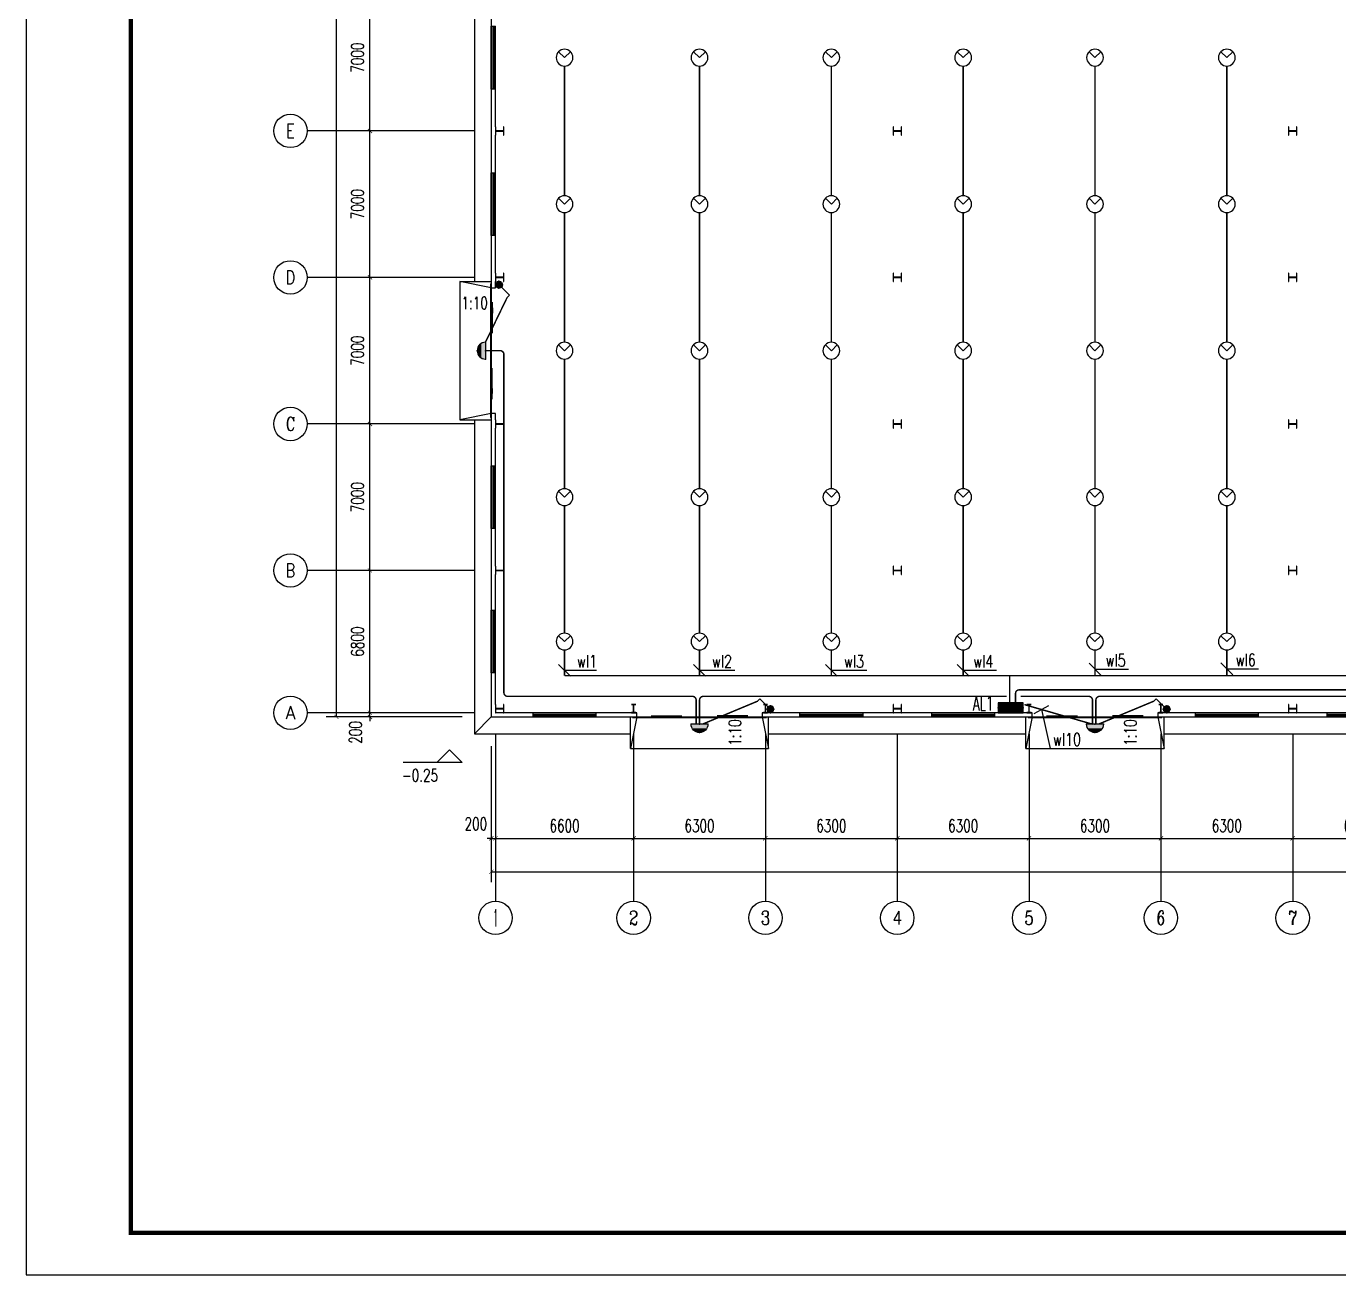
# Model space of a CAD drawing. Extents: x -417156 to 1571408, y 205758 to 1045562.
# Drawn here: x 863197 to 925924, y 867803 to 927454 of the extents above; entities that cross this region are included whole.
import ezdxf
from ezdxf.enums import TextEntityAlignment as Align

# ---------------------------------------------------------------- set-up
doc = ezdxf.new("R2010")
doc.units = 0
doc.header["$LTSCALE"] = 1000
doc.header["$MEASUREMENT"] = 0
doc.layers.get('0').update_dxf_attribs({"linetype": 'CONTINUOUS'})
doc.layers.get('DEFPOINTS').update_dxf_attribs({"linetype": 'CONTINUOUS'})
for name, color, linetype in [('AXIS', 3, 'CONTINUOUS'), ('AXIS_TEXT', 7, 'CONTINUOUS'), ('COLUMN', 99, 'CONTINUOUS'), ('DIM-照明', 4, 'CONTINUOUS'), ('DIM_ELEV', 3, 'CONTINUOUS'), ('DIM_SYMB', 3, 'CONTINUOUS'), ('EQUIP-照明', 3, 'CONTINUOUS'), ('EQUIP-箱柜', 3, 'CONTINUOUS'), ('GROUND', 2, 'CONTINUOUS'), ('PUB_TEXT', 7, 'CONTINUOUS'), ('PUB_TITLE', 4, 'CONTINUOUS'), ('STAIR', 2, 'CONTINUOUS'), ('WALL', 9, 'CONTINUOUS'), ('WINDOW', 99, 'CONTINUOUS'), ('WIRE-照明', 1, 'CONTINUOUS')]:
    doc.layers.add(name, color=color, linetype=linetype)
doc.styles.add('_TCH_AXIS', font='COMPLEX', dxfattribs={"bigfont": 'GBCBIG'})
doc.styles.add('_TCH_DIM', font='SIMPLEX', dxfattribs={"bigfont": 'GBCBIG'})
doc.styles.add('_TCH_LABEL', font='COMPLEX', dxfattribs={"bigfont": 'GBCBIG'})
doc.styles.add('_TEL_DIM', font='SIMPLEX', dxfattribs={"width": 0.8, "height": 3.5, "bigfont": 'HZTXT'})
doc.styles.add('COMPLEX', font='COMPLEX')
doc.styles.add('DIM_FONT', font='SIMPLEX', dxfattribs={"width": 0.7, "bigfont": 'GBCBIG'})
doc.styles.get("Standard").update_dxf_attribs({"font": 'gbenor.shx', "bigfont": 'gbcbig.shx'})
doc.styles.add('STY53', font='COMPLEX', dxfattribs={"width": 0.6, "bigfont": 'HZTXT'})
doc.dimstyles.new('DIMN200', dxfattribs={"dimscale": 2, "dimtxt": 300, "dimasz": 100, "dimexe": 250, "dimexo": 300, "dimgap": 150, "dimtad": 1, "dimdec": 0, "dimzin": 0, "dimtxsty": 'DIM_FONT', "dimblk": 'ARCHTICK', "dimcen": 0.09, "dimclrt": 7, "dimazin": 3, "dimtfac": 1, "dimtdec": 0, "dimtix": 1, "dimtmove": 0, "dimatfit": 3, "dimtolj": 1, "dimtzin": 0})

# ---------------------------------------------------------------- blocks, each defined once
blk = doc.blocks.new('_AXISO')
blk.add_circle((0, 0), 0.5)
at = {"layer": 'AXIS_TEXT', "style": 'COMPLEX', "width": 1.041667}
blk.add_attdef('A', text='', height=0.56, dxfattribs=at).set_placement((-0.25, -0.28), (0.25, -0.28), align=Align.FIT)
blk = doc.blocks.new('_ARCHTICK')
at = {"color": 0, "linetype": 'BYBLOCK', "const_width": 0.15}
blk.add_lwpolyline([(-0.5, -0.5), (0.5, 0.5)], dxfattribs=at)
blk = doc.blocks.new('*D59')
at = {"layer": 'AXIS', "color": 0}
for p, q in [((236509, 286158), (230009, 286158)), ((230509, 216158), (230509, 286158)), ((236509, 216158), (230009, 216158))]:
    blk.add_line(p, q, dxfattribs=at)
at = {"layer": 'DEFPOINTS', "color": 0}
for p in [(230509, 286158), (237109, 286158), (237109, 216158)]:
    blk.add_point(p, dxfattribs=at)
at = {"layer": 'AXIS', "color": 0, "xscale": 200, "yscale": 200, "zscale": 200}
for p, rotation in [((230509, 286158), 90), ((230509, 216158), 270)]:
    blk.add_blockref('_ARCHTICK', p, dxfattribs=dict(at, rotation=rotation))
at = {"layer": 'AXIS', "color": 7, "insert": (229909, 251158), "char_height": 600, "attachment_point": 5, "rotation": 90, "style": 'DIM_FONT'}
blk.add_mtext('\\A1;70000', dxfattribs=at)
blk = doc.blocks.new('*D60')
at = {"layer": 'AXIS', "color": 0}
for p, q in [((232109, 216358), (232109, 216558)), ((236509, 216358), (231609, 216358)), ((236509, 216158), (231609, 216158)), ((232109, 216158), (232109, 216358)), ((232109, 216158), (232109, 215958))]:
    blk.add_line(p, q, dxfattribs=at)
at = {"layer": 'DEFPOINTS', "color": 0}
for p in [(232109, 216358), (237109, 216358), (237109, 216158)]:
    blk.add_point(p, dxfattribs=at)
at = {"layer": 'AXIS', "color": 0, "xscale": 200, "yscale": 200, "zscale": 200}
for p, rotation in [((232109, 216358), 270), ((232109, 216158), 90)]:
    blk.add_blockref('_ARCHTICK', p, dxfattribs=dict(at, rotation=rotation))
at = {"layer": 'AXIS', "color": 7, "insert": (231419, 215418), "char_height": 600, "attachment_point": 5, "rotation": 90, "style": 'DIM_FONT'}
blk.add_mtext('\\A1;200', dxfattribs=at)
blk = doc.blocks.new('*D61')
at = {"layer": 'AXIS', "color": 0}
for p, q in [((236509, 223158), (231609, 223158)), ((232109, 216358), (232109, 223158)), ((236509, 216358), (231609, 216358))]:
    blk.add_line(p, q, dxfattribs=at)
at = {"layer": 'DEFPOINTS', "color": 0}
for p in [(232109, 223158), (237109, 223158), (237109, 216358)]:
    blk.add_point(p, dxfattribs=at)
at = {"layer": 'AXIS', "color": 0, "xscale": 200, "yscale": 200, "zscale": 200}
for p, rotation in [((232109, 223158), 90), ((232109, 216358), 270)]:
    blk.add_blockref('_ARCHTICK', p, dxfattribs=dict(at, rotation=rotation))
at = {"layer": 'AXIS', "color": 7, "insert": (231509, 219758), "char_height": 600, "attachment_point": 5, "rotation": 90, "style": 'DIM_FONT'}
blk.add_mtext('\\A1;6800', dxfattribs=at)
blk = doc.blocks.new('*D62')
at = {"layer": 'AXIS', "color": 0}
for p, q in [((236509, 230158), (231609, 230158)), ((232109, 223158), (232109, 230158)), ((236509, 223158), (231609, 223158))]:
    blk.add_line(p, q, dxfattribs=at)
at = {"layer": 'DEFPOINTS', "color": 0}
for p in [(232109, 230158), (237109, 230158), (237109, 223158)]:
    blk.add_point(p, dxfattribs=at)
at = {"layer": 'AXIS', "color": 0, "xscale": 200, "yscale": 200, "zscale": 200}
for p, rotation in [((232109, 230158), 90), ((232109, 223158), 270)]:
    blk.add_blockref('_ARCHTICK', p, dxfattribs=dict(at, rotation=rotation))
at = {"layer": 'AXIS', "color": 7, "insert": (231509, 226658), "char_height": 600, "attachment_point": 5, "rotation": 90, "style": 'DIM_FONT'}
blk.add_mtext('\\A1;7000', dxfattribs=at)
blk = doc.blocks.new('*D63')
at = {"layer": 'AXIS', "color": 0}
for p, q in [((236509, 237158), (231609, 237158)), ((232109, 230158), (232109, 237158)), ((236509, 230158), (231609, 230158))]:
    blk.add_line(p, q, dxfattribs=at)
at = {"layer": 'DEFPOINTS', "color": 0}
for p in [(232109, 237158), (237109, 237158), (237109, 230158)]:
    blk.add_point(p, dxfattribs=at)
at = {"layer": 'AXIS', "color": 0, "xscale": 200, "yscale": 200, "zscale": 200}
for p, rotation in [((232109, 237158), 90), ((232109, 230158), 270)]:
    blk.add_blockref('_ARCHTICK', p, dxfattribs=dict(at, rotation=rotation))
at = {"layer": 'AXIS', "color": 7, "insert": (231509, 233658), "char_height": 600, "attachment_point": 5, "rotation": 90, "style": 'DIM_FONT'}
blk.add_mtext('\\A1;7000', dxfattribs=at)
blk = doc.blocks.new('*D64')
at = {"layer": 'AXIS', "color": 0}
for p, q in [((236509, 244158), (231609, 244158)), ((232109, 237158), (232109, 244158)), ((236509, 237158), (231609, 237158))]:
    blk.add_line(p, q, dxfattribs=at)
at = {"layer": 'DEFPOINTS', "color": 0}
for p in [(232109, 244158), (237109, 244158), (237109, 237158)]:
    blk.add_point(p, dxfattribs=at)
at = {"layer": 'AXIS', "color": 0, "xscale": 200, "yscale": 200, "zscale": 200}
for p, rotation in [((232109, 244158), 90), ((232109, 237158), 270)]:
    blk.add_blockref('_ARCHTICK', p, dxfattribs=dict(at, rotation=rotation))
at = {"layer": 'AXIS', "color": 7, "insert": (231509, 240658), "char_height": 600, "attachment_point": 5, "rotation": 90, "style": 'DIM_FONT'}
blk.add_mtext('\\A1;7000', dxfattribs=at)
blk = doc.blocks.new('*D65')
at = {"layer": 'AXIS', "color": 0}
for p, q in [((236509, 251158), (231609, 251158)), ((232109, 244158), (232109, 251158)), ((236509, 244158), (231609, 244158))]:
    blk.add_line(p, q, dxfattribs=at)
at = {"layer": 'DEFPOINTS', "color": 0}
for p in [(232109, 251158), (237109, 251158), (237109, 244158)]:
    blk.add_point(p, dxfattribs=at)
at = {"layer": 'AXIS', "color": 0, "xscale": 200, "yscale": 200, "zscale": 200}
for p, rotation in [((232109, 251158), 90), ((232109, 244158), 270)]:
    blk.add_blockref('_ARCHTICK', p, dxfattribs=dict(at, rotation=rotation))
at = {"layer": 'AXIS', "color": 7, "insert": (231509, 247658), "char_height": 600, "attachment_point": 5, "rotation": 90, "style": 'DIM_FONT'}
blk.add_mtext('\\A1;7000', dxfattribs=at)
blk = doc.blocks.new('$WINLIB2D$00000001')
for p, q in [((-0.5, 0.5), (0.5, 0.5)), ((-0.5, 0.5), (-0.5, -0.5)), ((0.5, -0.5), (0.5, 0.5)), ((0.5, 0.167), (-0.5, 0.167)), ((0.5, -0.167), (-0.5, -0.167)), ((-0.5, -0.5), (0.5, -0.5))]:
    blk.add_line(p, q)
blk = doc.blocks.new('$DORLIB2D$00000130')
at = {"color": 0, "linetype": 'CONTINUOUS'}
for p, q in [((-0.533, 0.66), (-0.533, 0.513)), ((0, 0.66), (-0.533, 0.66)), ((0, 0.513), (0, 0.66)), ((0.533, 0.66), (0, 0.66)), ((0.533, 0.66), (0.533, 0.513)), ((0, 0.513), (-0.533, 0.513)), ((0.533, 0.513), (0, 0.513)), ((-0.385, 0.269), (-0.14, 0.269)), ((-0.385, 0.269), (-0.3, 0.214)), ((-0.3, 0.214), (-0.3, 0.269)), ((0.385, 0.269), (0.14, 0.269)), ((0.3, 0.214), (0.3, 0.269)), ((0.385, 0.269), (0.3, 0.214))]:
    blk.add_line(p, q, dxfattribs=at)
blk = doc.blocks.new('*D85')
at = {"layer": 'AXIS', "color": 0}
for p, q in [((237909, 214758), (237909, 208258)), ((352309, 214758), (352309, 208258)), ((237909, 208758), (352309, 208758))]:
    blk.add_line(p, q, dxfattribs=at)
at = {"layer": 'DEFPOINTS', "color": 0}
for p in [(237909, 215358), (352309, 215358), (352309, 208758)]:
    blk.add_point(p, dxfattribs=at)
at = {"layer": 'AXIS', "color": 0, "xscale": 200, "yscale": 200, "zscale": 200, "rotation": 180}
blk.add_blockref('_ARCHTICK', (237909, 208758), dxfattribs=at)
at = {"layer": 'AXIS', "color": 0, "xscale": 200, "yscale": 200, "zscale": 200}
blk.add_blockref('_ARCHTICK', (352309, 208758), dxfattribs=at)
at = {"layer": 'AXIS', "color": 7, "insert": (295109, 209358), "char_height": 600, "attachment_point": 5, "style": 'DIM_FONT'}
blk.add_mtext('\\A1;114400', dxfattribs=at)
blk = doc.blocks.new('*D86')
at = {"layer": 'AXIS', "color": 0}
for p, q in [((237909, 214758), (237909, 209858)), ((238109, 214758), (238109, 209858)), ((237909, 210358), (237709, 210358)), ((237909, 210358), (238109, 210358)), ((238109, 210358), (238309, 210358))]:
    blk.add_line(p, q, dxfattribs=at)
at = {"layer": 'DEFPOINTS', "color": 0}
for p in [(237909, 215358), (238109, 215358), (238109, 210358)]:
    blk.add_point(p, dxfattribs=at)
at = {"layer": 'AXIS', "color": 0, "xscale": 200, "yscale": 200, "zscale": 200}
blk.add_blockref('_ARCHTICK', (237909, 210358), dxfattribs=at)
at = {"layer": 'AXIS', "color": 0, "xscale": 200, "yscale": 200, "zscale": 200, "rotation": 180}
blk.add_blockref('_ARCHTICK', (238109, 210358), dxfattribs=at)
at = {"layer": 'AXIS', "color": 7, "insert": (237169, 211048), "char_height": 600, "attachment_point": 5, "style": 'DIM_FONT'}
blk.add_mtext('\\A1;200', dxfattribs=at)
blk = doc.blocks.new('*D87')
at = {"layer": 'AXIS', "color": 0}
for p, q in [((238109, 214758), (238109, 209858)), ((244709, 214758), (244709, 209858)), ((238109, 210358), (244709, 210358))]:
    blk.add_line(p, q, dxfattribs=at)
at = {"layer": 'DEFPOINTS', "color": 0}
for p in [(238109, 215358), (244709, 215358), (244709, 210358)]:
    blk.add_point(p, dxfattribs=at)
at = {"layer": 'AXIS', "color": 0, "xscale": 200, "yscale": 200, "zscale": 200, "rotation": 180}
blk.add_blockref('_ARCHTICK', (238109, 210358), dxfattribs=at)
at = {"layer": 'AXIS', "color": 0, "xscale": 200, "yscale": 200, "zscale": 200}
blk.add_blockref('_ARCHTICK', (244709, 210358), dxfattribs=at)
at = {"layer": 'AXIS', "color": 7, "insert": (241409, 210958), "char_height": 600, "attachment_point": 5, "style": 'DIM_FONT'}
blk.add_mtext('\\A1;6600', dxfattribs=at)
blk = doc.blocks.new('*D88')
at = {"layer": 'AXIS', "color": 0}
for p, q in [((244709, 214758), (244709, 209858)), ((251009, 214758), (251009, 209858)), ((244709, 210358), (251009, 210358))]:
    blk.add_line(p, q, dxfattribs=at)
at = {"layer": 'DEFPOINTS', "color": 0}
for p in [(244709, 215358), (251009, 215358), (251009, 210358)]:
    blk.add_point(p, dxfattribs=at)
at = {"layer": 'AXIS', "color": 0, "xscale": 200, "yscale": 200, "zscale": 200, "rotation": 180}
blk.add_blockref('_ARCHTICK', (244709, 210358), dxfattribs=at)
at = {"layer": 'AXIS', "color": 0, "xscale": 200, "yscale": 200, "zscale": 200}
blk.add_blockref('_ARCHTICK', (251009, 210358), dxfattribs=at)
at = {"layer": 'AXIS', "color": 7, "insert": (247859, 210958), "char_height": 600, "attachment_point": 5, "style": 'DIM_FONT'}
blk.add_mtext('\\A1;6300', dxfattribs=at)
blk = doc.blocks.new('*D89')
at = {"layer": 'AXIS', "color": 0}
for p, q in [((251009, 214758), (251009, 209858)), ((257309, 214758), (257309, 209858)), ((251009, 210358), (257309, 210358))]:
    blk.add_line(p, q, dxfattribs=at)
at = {"layer": 'DEFPOINTS', "color": 0}
for p in [(251009, 215358), (257309, 215358), (257309, 210358)]:
    blk.add_point(p, dxfattribs=at)
at = {"layer": 'AXIS', "color": 0, "xscale": 200, "yscale": 200, "zscale": 200, "rotation": 180}
blk.add_blockref('_ARCHTICK', (251009, 210358), dxfattribs=at)
at = {"layer": 'AXIS', "color": 0, "xscale": 200, "yscale": 200, "zscale": 200}
blk.add_blockref('_ARCHTICK', (257309, 210358), dxfattribs=at)
at = {"layer": 'AXIS', "color": 7, "insert": (254159, 210958), "char_height": 600, "attachment_point": 5, "style": 'DIM_FONT'}
blk.add_mtext('\\A1;6300', dxfattribs=at)
blk = doc.blocks.new('*D90')
at = {"layer": 'AXIS', "color": 0}
for p, q in [((257309, 214758), (257309, 209858)), ((263609, 214758), (263609, 209858)), ((257309, 210358), (263609, 210358))]:
    blk.add_line(p, q, dxfattribs=at)
at = {"layer": 'DEFPOINTS', "color": 0}
for p in [(257309, 215358), (263609, 215358), (263609, 210358)]:
    blk.add_point(p, dxfattribs=at)
at = {"layer": 'AXIS', "color": 0, "xscale": 200, "yscale": 200, "zscale": 200, "rotation": 180}
blk.add_blockref('_ARCHTICK', (257309, 210358), dxfattribs=at)
at = {"layer": 'AXIS', "color": 0, "xscale": 200, "yscale": 200, "zscale": 200}
blk.add_blockref('_ARCHTICK', (263609, 210358), dxfattribs=at)
at = {"layer": 'AXIS', "color": 7, "insert": (260459, 210958), "char_height": 600, "attachment_point": 5, "style": 'DIM_FONT'}
blk.add_mtext('\\A1;6300', dxfattribs=at)
blk = doc.blocks.new('*D91')
at = {"layer": 'AXIS', "color": 0}
for p, q in [((263609, 214758), (263609, 209858)), ((269909, 214758), (269909, 209858)), ((263609, 210358), (269909, 210358))]:
    blk.add_line(p, q, dxfattribs=at)
at = {"layer": 'DEFPOINTS', "color": 0}
for p in [(263609, 215358), (269909, 215358), (269909, 210358)]:
    blk.add_point(p, dxfattribs=at)
at = {"layer": 'AXIS', "color": 0, "xscale": 200, "yscale": 200, "zscale": 200, "rotation": 180}
blk.add_blockref('_ARCHTICK', (263609, 210358), dxfattribs=at)
at = {"layer": 'AXIS', "color": 0, "xscale": 200, "yscale": 200, "zscale": 200}
blk.add_blockref('_ARCHTICK', (269909, 210358), dxfattribs=at)
at = {"layer": 'AXIS', "color": 7, "insert": (266759, 210958), "char_height": 600, "attachment_point": 5, "style": 'DIM_FONT'}
blk.add_mtext('\\A1;6300', dxfattribs=at)
blk = doc.blocks.new('*D92')
at = {"layer": 'AXIS', "color": 0}
for p, q in [((269909, 214758), (269909, 209858)), ((276209, 214758), (276209, 209858)), ((269909, 210358), (276209, 210358))]:
    blk.add_line(p, q, dxfattribs=at)
at = {"layer": 'DEFPOINTS', "color": 0}
for p in [(269909, 215358), (276209, 215358), (276209, 210358)]:
    blk.add_point(p, dxfattribs=at)
at = {"layer": 'AXIS', "color": 0, "xscale": 200, "yscale": 200, "zscale": 200, "rotation": 180}
blk.add_blockref('_ARCHTICK', (269909, 210358), dxfattribs=at)
at = {"layer": 'AXIS', "color": 0, "xscale": 200, "yscale": 200, "zscale": 200}
blk.add_blockref('_ARCHTICK', (276209, 210358), dxfattribs=at)
at = {"layer": 'AXIS', "color": 7, "insert": (273059, 210958), "char_height": 600, "attachment_point": 5, "style": 'DIM_FONT'}
blk.add_mtext('\\A1;6300', dxfattribs=at)
blk = doc.blocks.new('*D93')
at = {"layer": 'AXIS', "color": 0}
for p, q in [((276209, 214758), (276209, 209858)), ((282509, 214758), (282509, 209858)), ((276209, 210358), (282509, 210358))]:
    blk.add_line(p, q, dxfattribs=at)
at = {"layer": 'DEFPOINTS', "color": 0}
for p in [(276209, 215358), (282509, 215358), (282509, 210358)]:
    blk.add_point(p, dxfattribs=at)
at = {"layer": 'AXIS', "color": 0, "xscale": 200, "yscale": 200, "zscale": 200, "rotation": 180}
blk.add_blockref('_ARCHTICK', (276209, 210358), dxfattribs=at)
at = {"layer": 'AXIS', "color": 0, "xscale": 200, "yscale": 200, "zscale": 200}
blk.add_blockref('_ARCHTICK', (282509, 210358), dxfattribs=at)
at = {"layer": 'AXIS', "color": 7, "insert": (279359, 210958), "char_height": 600, "attachment_point": 5, "style": 'DIM_FONT'}
blk.add_mtext('\\A1;6300', dxfattribs=at)
blk = doc.blocks.new('$EQUIP$00001176')
for q in [(-0.354, -0.354), (0.354, -0.354)]:
    blk.add_line((0, 0), q)
blk.add_circle((0, 0), 0.5)
at = {"style": '_TCH_LABEL', "flags": 9}
blk.add_attdef('A', (0, 0), '', height=0.00002, dxfattribs=at)
blk = doc.blocks.new('*X21')
at = {"color": 0}
for p, q in [((-250, 33), (-83, 200)), ((-250, 68), (-118, 200)), ((-250, 104), (-154, 200)), ((-250, 139), (-189, 200)), ((-250, 174), (-224, 200)), ((-247, 0), (-47, 200)), ((-212, 0), (-12, 200)), ((-177, 0), (23, 200)), ((-141, 0), (59, 200)), ((-106, 0), (94, 200)), ((-71, 0), (129, 200)), ((-35, 0), (165, 200)), ((0, 0), (200, 200)), ((35, 0), (235, 200)), ((71, 0), (250, 179)), ((106, 0), (250, 144)), ((141, 0), (250, 109)), ((177, 0), (250, 73)), ((212, 0), (250, 38)), ((247, 0), (250, 3))]:
    blk.add_line(p, q, dxfattribs=at)
blk = doc.blocks.new('$EQUIP$00001421')
for p, q in [((0.75, 0.6), (-0.75, 0.6)), ((-0.75, 0.6), (-0.75, 0)), ((-0.75, 0), (0.75, 0)), ((0.75, 0), (0.75, 0.6))]:
    blk.add_line(p, q)
at = {"const_width": 0.6}
blk.add_lwpolyline([(-0.75, 0.3), (0.75, 0.3)], dxfattribs=at)
for p in [(-0.75, 0.3), (0, 0.6), (0, 0), (0.75, 0.3)]:
    blk.add_point(p)
at = {"xscale": 0.00300000000061118, "yscale": 0.00300000000061118, "zscale": 0.003}
blk.add_blockref('*X21', (0, 0), dxfattribs=at)
at = {"style": '_TCH_LABEL', "flags": 9}
blk.add_attdef('A', (0, 0), '', height=0.00002, dxfattribs=at)
blk = doc.blocks.new('$EQUIP$00001168')
blk.add_line((-0.5, 0), (0.5, 0))
blk.add_arc((0, 0), 0.5, 180, 0)
for p in [(-0.5, 0), (0, 0), (0.5, 0), (0, -0.5)]:
    blk.add_point(p)
for points in [[(0.433, -0.25), (-0.433, -0.25), (0.5, 0), (-0.5, 0)], [(0.25, -0.433), (-0.25, -0.433), (0.433, -0.25), (-0.433, -0.25)], [(0, -0.5), (0, -0.5), (0.25, -0.433), (-0.25, -0.433)]]:
    blk.add_solid(points)
at = {"flags": 9}
blk.add_attdef('A', (0, 0), '', height=0.00002, dxfattribs=at)
blk = doc.blocks.new('$EQUIP$00001962')
for p, q in [((0.147, 0.356), (0.625, 0.833)), ((0.625, 0.833), (0.766, 0.692))]:
    blk.add_line(p, q)
blk.add_circle((0, 0.208), 0.208)
for p in [(-0.208, 0.208), (0, 0.417), (0, 0), (0.208, 0.208)]:
    blk.add_point(p)
for points in [[(-0.18, 0.313), (0.18, 0.313), (-0.208, 0.208), (0.208, 0.208)], [(-0.18, 0.104), (0.18, 0.104), (-0.208, 0.208), (0.208, 0.208)], [(-0.104, 0.389), (0.104, 0.389), (-0.18, 0.313), (0.18, 0.313)], [(-0.104, 0.028), (0.104, 0.028), (-0.18, 0.104), (0.18, 0.104)], [(0, 0.417), (0, 0.417), (-0.104, 0.389), (0.104, 0.389)], [(0, 0), (0, 0), (-0.104, 0.028), (0.104, 0.028)]]:
    blk.add_solid(points)
blk = doc.blocks.new('E22')
at = {"layer": 'AXIS', "color": 8}
for p, q in [((237109, 244157.7), (229109, 244157.7)), ((237109, 237157.7), (229109, 237157.7)), ((237109, 230157.7), (229109, 230157.7)), ((237109, 223157.7), (229109, 223157.7)), ((237109, 216357.7), (229109, 216357.7)), ((238109, 215357.7), (238109, 207357.7)), ((244709, 215357.7), (244709, 207357.7)), ((251009, 215357.7), (251009, 207357.7)), ((257309, 215357.7), (257309, 207357.7)), ((263609, 215357.7), (263609, 207357.7)), ((269909, 215357.7), (269909, 207357.7)), ((276209, 215357.7), (276209, 207357.7))]:
    blk.add_line(p, q, dxfattribs=at)
at = {"layer": 'COLUMN', "color": 8}
for p, q in [((238125, 244357.7), (238109, 244357.7)), ((238109, 244357.7), (238109, 243957.7)), ((238125, 244162.7), (238125, 244357.7)), ((238493, 244162.7), (238125, 244162.7)), ((238125, 244152.7), (238493, 244152.7)), ((238125, 243957.7), (238125, 244152.7)), ((238509, 244357.7), (238493, 244357.7)), ((238493, 244357.7), (238493, 244162.7)), ((238493, 244152.7), (238493, 243957.7)), ((238509, 243957.7), (238509, 244357.7)), ((257125, 244357.7), (257109, 244357.7)), ((257109, 244357.7), (257109, 243957.7)), ((257125, 244162.7), (257125, 244357.7)), ((257493, 244162.7), (257125, 244162.7)), ((257125, 244152.7), (257493, 244152.7)), ((257125, 243957.7), (257125, 244152.7)), ((257509, 244357.7), (257493, 244357.7)), ((257493, 244357.7), (257493, 244162.7)), ((257493, 244152.7), (257493, 243957.7)), ((257509, 243957.7), (257509, 244357.7)), ((276025, 244357.7), (276009, 244357.7)), ((276009, 244357.7), (276009, 243957.7)), ((276025, 244162.7), (276025, 244357.7)), ((276393, 244162.7), (276025, 244162.7)), ((276025, 244152.7), (276393, 244152.7)), ((276025, 243957.7), (276025, 244152.7)), ((276409, 244357.7), (276393, 244357.7)), ((276393, 244357.7), (276393, 244162.7)), ((276393, 244152.7), (276393, 243957.7)), ((276409, 243957.7), (276409, 244357.7)), ((238109, 243957.7), (238125, 243957.7)), ((238493, 243957.7), (238509, 243957.7)), ((257109, 243957.7), (257125, 243957.7)), ((257493, 243957.7), (257509, 243957.7)), ((276009, 243957.7), (276025, 243957.7)), ((276393, 243957.7), (276409, 243957.7)), ((238125, 237357.7), (238109, 237357.7)), ((238109, 237357.7), (238109, 236957.7)), ((238125, 237162.7), (238125, 237357.7)), ((238493, 237162.7), (238125, 237162.7)), ((238125, 237152.7), (238493, 237152.7)), ((238125, 236957.7), (238125, 237152.7)), ((238509, 237357.7), (238493, 237357.7)), ((238493, 237357.7), (238493, 237162.7)), ((238493, 237152.7), (238493, 236957.7)), ((238509, 236957.7), (238509, 237357.7)), ((257125, 237357.7), (257109, 237357.7)), ((257109, 237357.7), (257109, 236957.7)), ((257125, 237162.7), (257125, 237357.7)), ((257493, 237162.7), (257125, 237162.7)), ((257125, 237152.7), (257493, 237152.7)), ((257125, 236957.7), (257125, 237152.7)), ((257509, 237357.7), (257493, 237357.7)), ((257493, 237357.7), (257493, 237162.7)), ((257493, 237152.7), (257493, 236957.7)), ((257509, 236957.7), (257509, 237357.7)), ((276025, 237357.7), (276009, 237357.7)), ((276009, 237357.7), (276009, 236957.7)), ((276025, 237162.7), (276025, 237357.7)), ((276393, 237162.7), (276025, 237162.7)), ((276025, 237152.7), (276393, 237152.7)), ((276025, 236957.7), (276025, 237152.7)), ((276409, 237357.7), (276393, 237357.7)), ((276393, 237357.7), (276393, 237162.7)), ((276393, 237152.7), (276393, 236957.7)), ((276409, 236957.7), (276409, 237357.7)), ((238109, 236957.7), (238125, 236957.7)), ((238493, 236957.7), (238509, 236957.7)), ((257109, 236957.7), (257125, 236957.7)), ((257493, 236957.7), (257509, 236957.7)), ((276009, 236957.7), (276025, 236957.7)), ((276393, 236957.7), (276409, 236957.7)), ((238125, 230357.7), (238109, 230357.7)), ((238109, 230357.7), (238109, 229957.7)), ((238125, 230162.7), (238125, 230357.7)), ((238509, 230357.7), (238493, 230357.7)), ((238493, 230357.7), (238493, 230162.7)), ((238509, 229957.7), (238509, 230357.7)), ((257125, 230357.7), (257109, 230357.7)), ((257109, 230357.7), (257109, 229957.7)), ((257125, 230162.7), (257125, 230357.7)), ((257509, 230357.7), (257493, 230357.7)), ((257493, 230357.7), (257493, 230162.7)), ((257509, 229957.7), (257509, 230357.7)), ((276025, 230357.7), (276009, 230357.7)), ((276009, 230357.7), (276009, 229957.7)), ((276025, 230162.7), (276025, 230357.7)), ((276409, 230357.7), (276393, 230357.7)), ((276393, 230357.7), (276393, 230162.7)), ((276409, 229957.7), (276409, 230357.7)), ((238109, 229957.7), (238125, 229957.7)), ((238493, 230162.7), (238125, 230162.7)), ((238125, 230152.7), (238493, 230152.7)), ((238125, 229957.7), (238125, 230152.7)), ((238493, 230152.7), (238493, 229957.7)), ((238493, 229957.7), (238509, 229957.7)), ((257109, 229957.7), (257125, 229957.7)), ((257493, 230162.7), (257125, 230162.7)), ((257125, 230152.7), (257493, 230152.7)), ((257125, 229957.7), (257125, 230152.7)), ((257493, 230152.7), (257493, 229957.7)), ((257493, 229957.7), (257509, 229957.7)), ((276009, 229957.7), (276025, 229957.7)), ((276393, 230162.7), (276025, 230162.7)), ((276025, 230152.7), (276393, 230152.7)), ((276025, 229957.7), (276025, 230152.7)), ((276393, 230152.7), (276393, 229957.7)), ((276393, 229957.7), (276409, 229957.7)), ((238125, 223357.7), (238109, 223357.7)), ((238109, 223357.7), (238109, 222957.7)), ((238125, 223162.7), (238125, 223357.7)), ((238509, 223357.7), (238493, 223357.7)), ((238493, 223357.7), (238493, 223162.7)), ((238509, 222957.7), (238509, 223357.7)), ((257125, 223357.7), (257109, 223357.7)), ((257109, 223357.7), (257109, 222957.7)), ((257125, 223162.7), (257125, 223357.7)), ((257509, 223357.7), (257493, 223357.7)), ((257493, 223357.7), (257493, 223162.7)), ((257509, 222957.7), (257509, 223357.7)), ((276025, 223357.7), (276009, 223357.7)), ((276009, 223357.7), (276009, 222957.7)), ((276025, 223162.7), (276025, 223357.7)), ((276409, 223357.7), (276393, 223357.7)), ((276393, 223357.7), (276393, 223162.7)), ((276409, 222957.7), (276409, 223357.7)), ((238109, 222957.7), (238125, 222957.7)), ((238493, 223162.7), (238125, 223162.7)), ((238125, 223152.7), (238493, 223152.7)), ((238125, 222957.7), (238125, 223152.7)), ((238493, 223152.7), (238493, 222957.7)), ((238493, 222957.7), (238509, 222957.7)), ((257109, 222957.7), (257125, 222957.7)), ((257493, 223162.7), (257125, 223162.7)), ((257125, 223152.7), (257493, 223152.7)), ((257125, 222957.7), (257125, 223152.7)), ((257493, 223152.7), (257493, 222957.7)), ((257493, 222957.7), (257509, 222957.7)), ((276009, 222957.7), (276025, 222957.7)), ((276393, 223162.7), (276025, 223162.7)), ((276025, 223152.7), (276393, 223152.7)), ((276025, 222957.7), (276025, 223152.7)), ((276393, 223152.7), (276393, 222957.7)), ((276393, 222957.7), (276409, 222957.7)), ((238125, 216757.7), (238109, 216757.7)), ((238109, 216757.7), (238109, 216357.7)), ((238125, 216562.7), (238125, 216757.7)), ((238493, 216562.7), (238125, 216562.7)), ((238125, 216552.7), (238493, 216552.7)), ((238125, 216357.7), (238125, 216552.7)), ((238509, 216757.7), (238493, 216757.7)), ((238493, 216757.7), (238493, 216562.7)), ((238493, 216552.7), (238493, 216357.7)), ((238509, 216357.7), (238509, 216757.7)), ((244809, 216757.7), (244609, 216757.7)), ((244609, 216757.7), (244609, 216747.7)), ((244609, 216747.7), (244696.8, 216747.7)), ((244696.8, 216747.7), (244701.8, 216742.7)), ((244701.8, 216742.7), (244701.8, 216372.7)), ((244707.8, 216742.7), (244712.8, 216747.7)), ((244707.8, 216372.7), (244707.8, 216742.7)), ((244712.8, 216747.7), (244809, 216747.7)), ((244809, 216747.7), (244809, 216757.7)), ((251109, 216757.7), (250909, 216757.7)), ((250909, 216757.7), (250909, 216747.7)), ((250909, 216747.7), (250996.8, 216747.7)), ((250996.8, 216747.7), (251001.8, 216742.7)), ((251001.8, 216742.7), (251001.8, 216372.7)), ((251007.8, 216742.7), (251012.8, 216747.7)), ((251007.8, 216372.7), (251007.8, 216742.7)), ((251012.8, 216747.7), (251109, 216747.7)), ((251109, 216747.7), (251109, 216757.7)), ((257125, 216757.7), (257109, 216757.7)), ((257109, 216757.7), (257109, 216357.7)), ((257125, 216562.7), (257125, 216757.7)), ((257493, 216562.7), (257125, 216562.7)), ((257125, 216552.7), (257493, 216552.7)), ((257125, 216357.7), (257125, 216552.7)), ((257509, 216757.7), (257493, 216757.7)), ((257493, 216757.7), (257493, 216562.7)), ((257493, 216552.7), (257493, 216357.7)), ((257509, 216357.7), (257509, 216757.7)), ((263709, 216757.7), (263509, 216757.7)), ((263509, 216757.7), (263509, 216747.7)), ((263509, 216747.7), (263596.8, 216747.7)), ((263596.8, 216747.7), (263601.8, 216742.7)), ((263601.8, 216742.7), (263601.8, 216372.7)), ((263607.8, 216742.7), (263612.8, 216747.7)), ((263607.8, 216372.7), (263607.8, 216742.7)), ((263612.8, 216747.7), (263709, 216747.7)), ((263709, 216747.7), (263709, 216757.7)), ((270009, 216757.7), (269809, 216757.7)), ((269809, 216757.7), (269809, 216747.7)), ((269809, 216747.7), (269896.8, 216747.7)), ((269896.8, 216747.7), (269901.8, 216742.7)), ((269901.8, 216742.7), (269901.8, 216372.7)), ((269907.8, 216742.7), (269912.8, 216747.7)), ((269907.8, 216372.7), (269907.8, 216742.7)), ((269912.8, 216747.7), (270009, 216747.7)), ((270009, 216747.7), (270009, 216757.7)), ((276025, 216757.7), (276009, 216757.7)), ((276009, 216757.7), (276009, 216357.7)), ((276025, 216562.7), (276025, 216757.7)), ((276393, 216562.7), (276025, 216562.7)), ((276025, 216552.7), (276393, 216552.7)), ((276025, 216357.7), (276025, 216552.7)), ((276409, 216757.7), (276393, 216757.7)), ((276393, 216757.7), (276393, 216562.7)), ((276393, 216552.7), (276393, 216357.7)), ((276409, 216357.7), (276409, 216757.7)), ((238109, 216357.7), (238125, 216357.7)), ((238493, 216357.7), (238509, 216357.7)), ((244696.8, 216367.7), (244609, 216367.7)), ((244609, 216367.7), (244609, 216357.7)), ((244609, 216357.7), (244809, 216357.7)), ((244701.8, 216372.7), (244696.8, 216367.7)), ((244712.8, 216367.7), (244707.8, 216372.7)), ((244809, 216367.7), (244712.8, 216367.7)), ((244809, 216357.7), (244809, 216367.7)), ((250996.8, 216367.7), (250909, 216367.7)), ((250909, 216367.7), (250909, 216357.7)), ((250909, 216357.7), (251109, 216357.7)), ((251001.8, 216372.7), (250996.8, 216367.7)), ((251012.8, 216367.7), (251007.8, 216372.7)), ((251109, 216367.7), (251012.8, 216367.7)), ((251109, 216357.7), (251109, 216367.7)), ((257109, 216357.7), (257125, 216357.7)), ((257493, 216357.7), (257509, 216357.7)), ((263596.8, 216367.7), (263509, 216367.7)), ((263509, 216367.7), (263509, 216357.7)), ((263509, 216357.7), (263709, 216357.7)), ((263601.8, 216372.7), (263596.8, 216367.7)), ((263612.8, 216367.7), (263607.8, 216372.7)), ((263709, 216367.7), (263612.8, 216367.7)), ((263709, 216357.7), (263709, 216367.7)), ((269896.8, 216367.7), (269809, 216367.7)), ((269809, 216367.7), (269809, 216357.7)), ((269809, 216357.7), (270009, 216357.7)), ((269901.8, 216372.7), (269896.8, 216367.7)), ((269912.8, 216367.7), (269907.8, 216372.7)), ((270009, 216367.7), (269912.8, 216367.7)), ((270009, 216357.7), (270009, 216367.7)), ((276009, 216357.7), (276025, 216357.7)), ((276393, 216357.7), (276409, 216357.7))]:
    blk.add_line(p, q, dxfattribs=at)
at = {"layer": 'DIM_ELEV', "color": 8}
for p, q in [((235909.3, 214581.9), (235309.3, 213981.9)), ((235909.3, 214581.9), (236509.3, 213981.9)), ((236509.3, 213981.9), (233696.4, 213981.9))]:
    blk.add_line(p, q, dxfattribs=at)
at = {"layer": 'DIM_SYMB', "color": 8}
for points in [[(237681.9, 235427.8, 0, 0, 0), (237101.3, 235427.8, 160, 0, 0), (236501.3, 235427.8, 0, 0, 0)], [(250058.1, 215957.4, 0, 0, 0), (250058.1, 215425.6, 160, 0, 0), (250058.1, 214825.6, 0, 0, 0)], [(268958.1, 215957.4, 0, 0, 0), (268958.1, 215425.6, 160, 0, 0), (268958.1, 214825.6, 0, 0, 0)]]:
    blk.add_lwpolyline(points, format="xyseb", dxfattribs=at)
at = {"layer": 'GROUND', "color": 8}
for p, q in [((237109, 265357.7), (237109, 236957.7)), ((237909, 265357.7), (237909, 236957.7)), ((237109, 230357.7), (237109, 215357.7)), ((237909, 230357.7), (237909, 216157.7)), ((237909, 216157.7), (237109, 215357.7)), ((237909, 216157.7), (244558.8, 216157.7)), ((251158.8, 216157.7), (263458.8, 216157.7)), ((270058.8, 216157.7), (282358.8, 216157.7)), ((237109, 215357.7), (244558.8, 215357.7)), ((251158.8, 215357.7), (263458.8, 215357.7)), ((270058.8, 215357.7), (282358.8, 215357.7))]:
    blk.add_line(p, q, dxfattribs=at)
at = {"layer": 'STAIR', "color": 8}
for p, q in [((236409, 236957.7), (236409, 230357.7)), ((236409, 236957.7), (237909, 236957.7)), ((237909, 236657.7), (236409, 236957.7)), ((237909, 236957.7), (237909, 230357.7)), ((237909, 230657.7), (236409, 230357.7)), ((236409, 230357.7), (237909, 230357.7)), ((244558.8, 214657.7), (244558.8, 216157.7)), ((244558.8, 216157.7), (251158.8, 216157.7)), ((244858.8, 216157.7), (244558.8, 214657.7)), ((250858.8, 216157.7), (251158.8, 214657.7)), ((251158.8, 214657.7), (251158.8, 216157.7)), ((263458.8, 214657.7), (263458.8, 216157.7)), ((263458.8, 216157.7), (270058.8, 216157.7)), ((263758.8, 216157.7), (263458.8, 214657.7)), ((269758.8, 216157.7), (270058.8, 214657.7)), ((270058.8, 214657.7), (270058.8, 216157.7)), ((244558.8, 214657.7), (251158.8, 214657.7)), ((263458.8, 214657.7), (270058.8, 214657.7))]:
    blk.add_line(p, q, dxfattribs=at)
at = {"layer": 'WALL', "color": 8}
for p, q in [((238109, 246157.7), (237909, 246157.7)), ((237909, 246157.7), (237909, 244157.7)), ((238109, 244357.7), (238109, 246157.7)), ((237909, 244157.7), (237909, 242157.7)), ((238109, 242157.7), (238109, 243957.7)), ((237909, 242157.7), (238109, 242157.7)), ((238109, 239157.7), (237909, 239157.7)), ((237909, 239157.7), (237909, 237157.7)), ((238109, 237357.7), (238109, 239157.7)), ((237909, 237157.7), (237909, 236657.7)), ((237909, 236657.7), (238109, 236657.7)), ((238109, 236657.7), (238109, 236957.7)), ((238109, 230657.7), (237909, 230657.7)), ((237909, 230657.7), (237909, 230157.7)), ((238109, 230357.7), (238109, 230657.7)), ((237909, 230157.7), (237909, 228157.7)), ((238109, 228157.7), (238109, 229957.7)), ((237909, 228157.7), (238109, 228157.7)), ((238109, 225157.7), (237909, 225157.7)), ((237909, 225157.7), (237909, 223157.7)), ((238109, 223357.7), (238109, 225157.7)), ((237909, 223157.7), (237909, 221257.7)), ((238109, 221257.7), (238109, 222957.7)), ((237909, 221257.7), (238109, 221257.7)), ((238109, 218257.7), (237909, 218257.7)), ((237909, 218257.7), (237909, 216157.7)), ((238109, 216757.7), (238109, 218257.7)), ((237909, 216157.7), (239909, 216157.7)), ((238493, 216357.7), (238125, 216357.7)), ((239909, 216357.7), (238509, 216357.7)), ((239909, 216157.7), (239909, 216357.7)), ((244609, 216357.7), (242909, 216357.7)), ((242909, 216357.7), (242909, 216157.7)), ((242909, 216157.7), (244709, 216157.7)), ((244709, 216157.7), (244858.8, 216157.7)), ((244858.8, 216357.7), (244809, 216357.7)), ((244858.8, 216157.7), (244858.8, 216357.7)), ((250909, 216357.7), (250858.8, 216357.7)), ((250858.8, 216357.7), (250858.8, 216157.7)), ((250858.8, 216157.7), (251009, 216157.7)), ((251009, 216157.7), (252659, 216157.7)), ((252659, 216357.7), (251109, 216357.7)), ((252659, 216157.7), (252659, 216357.7)), ((258959, 216357.7), (255659, 216357.7)), ((255659, 216357.7), (255659, 216157.7)), ((255659, 216157.7), (258959, 216157.7)), ((258959, 216157.7), (258959, 216357.7)), ((263509, 216357.7), (261959, 216357.7)), ((261959, 216357.7), (261959, 216157.7)), ((261959, 216157.7), (263609, 216157.7)), ((263609, 216157.7), (263758.8, 216157.7)), ((263758.8, 216357.7), (263709, 216357.7)), ((263758.8, 216157.7), (263758.8, 216357.7)), ((269809, 216357.7), (269758.8, 216357.7)), ((269758.8, 216357.7), (269758.8, 216157.7)), ((269758.8, 216157.7), (269909, 216157.7)), ((269909, 216157.7), (271559, 216157.7)), ((271559, 216357.7), (270009, 216357.7)), ((271559, 216157.7), (271559, 216357.7)), ((277859, 216357.7), (274559, 216357.7)), ((274559, 216357.7), (274559, 216157.7)), ((274559, 216157.7), (277859, 216157.7)), ((277859, 216157.7), (277859, 216357.7))]:
    blk.add_line(p, q, dxfattribs=at)
at = {"layer": 'AXIS', "color": 8}
ref = blk.add_blockref('_AXISO', (228309, 244157.7), dxfattribs=dict(at, xscale=1600, yscale=1600, zscale=1600))
ref.add_attrib('A', 'E', dxfattribs={"layer": 'AXIS_TEXT', "color": 8, "height": 674.8, "style": '_TCH_AXIS', "width": 0.8125}).set_placement((228100.1, 243820.4), (228517.8, 243820.4), align=Align.FIT)
ref = blk.add_blockref('_AXISO', (228309, 237157.7), dxfattribs=dict(at, xscale=1600, yscale=1600, zscale=1600))
ref.add_attrib('A', 'D', dxfattribs={"layer": 'AXIS_TEXT', "color": 8, "height": 657.6, "style": '_TCH_AXIS', "width": 0.823529}).set_placement((228089.8, 236829), (228528.2, 236829), align=Align.FIT)
ref = blk.add_blockref('_AXISO', (228309, 230157.7), dxfattribs=dict(at, xscale=1600, yscale=1600, zscale=1600))
ref.add_attrib('A', 'C', dxfattribs={"layer": 'AXIS_TEXT', "color": 8, "height": 641, "style": '_TCH_AXIS'}).set_placement((228080.1, 229837.2), (228537.9, 229837.2), align=Align.FIT)
ref = blk.add_blockref('_AXISO', (228309, 223157.7), dxfattribs=dict(at, xscale=1600, yscale=1600, zscale=1600))
ref.add_attrib('A', 'B', dxfattribs={"layer": 'AXIS_TEXT', "color": 8, "height": 657.6, "style": '_TCH_AXIS', "width": 0.823529}).set_placement((228089.8, 222829), (228528.2, 222829), align=Align.FIT)
ref = blk.add_blockref('_AXISO', (228309, 216357.7), dxfattribs=dict(at, xscale=1600, yscale=1600, zscale=1600))
ref.add_attrib('A', 'A', dxfattribs={"layer": 'AXIS_TEXT', "color": 8, "height": 625, "style": '_TCH_AXIS', "width": 0.888889}).set_placement((228070.9, 216045.2), (228547.1, 216045.2), align=Align.FIT)
ref = blk.add_blockref('_AXISO', (238109, 206557.7), dxfattribs=dict(at, xscale=1600, yscale=1600, zscale=1600))
ref.add_attrib('A', '1', dxfattribs={"layer": 'AXIS_TEXT', "color": 8, "height": 832.5, "style": '_TCH_AXIS', "width": 0.555556}).set_placement((238009.9, 206141.5), (238208.1, 206141.5), align=Align.FIT)
ref = blk.add_blockref('_AXISO', (244709, 206557.7), dxfattribs=dict(at, xscale=1600, yscale=1600, zscale=1600))
ref.add_attrib('A', '2', dxfattribs={"layer": 'AXIS_TEXT', "color": 8, "height": 657.6, "style": '_TCH_AXIS'}).set_placement((244489.8, 206229), (244928.2, 206229), align=Align.FIT)
ref = blk.add_blockref('_AXISO', (251009, 206557.7), dxfattribs=dict(at, xscale=1600, yscale=1600, zscale=1600))
ref.add_attrib('A', '3', dxfattribs={"layer": 'AXIS_TEXT', "color": 8, "height": 657.6, "style": '_TCH_AXIS'}).set_placement((250789.8, 206229), (251228.2, 206229), align=Align.FIT)
ref = blk.add_blockref('_AXISO', (257309, 206557.7), dxfattribs=dict(at, xscale=1600, yscale=1600, zscale=1600))
ref.add_attrib('A', '4', dxfattribs={"layer": 'AXIS_TEXT', "color": 8, "height": 641, "style": '_TCH_AXIS', "width": 0.9375}).set_placement((257080.1, 206237.2), (257537.9, 206237.2), align=Align.FIT)
ref = blk.add_blockref('_AXISO', (263609, 206557.7), dxfattribs=dict(at, xscale=1600, yscale=1600, zscale=1600))
ref.add_attrib('A', '5', dxfattribs={"layer": 'AXIS_TEXT', "color": 8, "height": 657.6, "style": '_TCH_AXIS'}).set_placement((263389.8, 206229), (263828.2, 206229), align=Align.FIT)
ref = blk.add_blockref('_AXISO', (269909, 206557.7), dxfattribs=dict(at, xscale=1600, yscale=1600, zscale=1600))
ref.add_attrib('A', '6', dxfattribs={"layer": 'AXIS_TEXT', "color": 8, "height": 674.8, "style": '_TCH_AXIS', "width": 0.928571}).set_placement((269700.1, 206220.4), (270117.8, 206220.4), align=Align.FIT)
ref = blk.add_blockref('_AXISO', (276209, 206557.7), dxfattribs=dict(at, xscale=1600, yscale=1600, zscale=1600))
ref.add_attrib('A', '7', dxfattribs={"layer": 'AXIS_TEXT', "color": 8, "height": 657.6, "style": '_TCH_AXIS'}).set_placement((275989.8, 206229), (276428.2, 206229), align=Align.FIT)
at = {"layer": 'WINDOW', "color": 8, "rotation": 270}
for name, p, xscale, yscale, zscale in [('$WINLIB2D$00000001', (238009, 247657.7), -3000, 200, -3000), ('$WINLIB2D$00000001', (238009, 240657.7), -3000, 200, -3000), ('$DORLIB2D$00000130', (238009, 233657.7), -6000, -200, -6000), ('$WINLIB2D$00000001', (238009, 226657.7), -3000, 200, -3000), ('$WINLIB2D$00000001', (238009, 219757.7), -3000, 200, -3000)]:
    blk.add_blockref(name, p, dxfattribs=dict(at, xscale=xscale, yscale=yscale, zscale=zscale))
at = {"layer": 'WINDOW', "color": 8}
for name, p, xscale, yscale, zscale in [('$WINLIB2D$00000001', (241409, 216257.7), -3000, 200, -3000), ('$DORLIB2D$00000130', (247858.8, 216257.7), -6000, -200, -6000), ('$WINLIB2D$00000001', (254159, 216257.7), -3000, 200, -3000), ('$WINLIB2D$00000001', (260459, 216257.7), -3000, 200, -3000), ('$DORLIB2D$00000130', (266758.8, 216257.7), -6000, -200, -6000), ('$WINLIB2D$00000001', (273059, 216257.7), -3000, 200, -3000), ('$WINLIB2D$00000001', (279359, 216257.7), -3000, 200, -3000)]:
    blk.add_blockref(name, p, dxfattribs=dict(at, xscale=xscale, yscale=yscale, zscale=zscale))
at = {"layer": 'PUB_TEXT', "color": 8, "style": '_TCH_DIM', "width": 0.705882}
blk.add_text('1:10', height=595, dxfattribs=at).set_placement((236481.6, 235637.8))
for p in [(249848.1, 214781.5), (268748.1, 214781.5)]:
    blk.add_text('1:10', height=595, rotation=90, dxfattribs=at).set_placement(p)
at = {"layer": 'PUB_TEXT', "color": 7, "style": '_TCH_DIM', "width": 0.705882}
blk.add_text('-0.25', height=595, dxfattribs=at).set_placement((233636.4, 213071.9))
at = {"layer": 'AXIS', "color": 8}
for p1, p2, distance, picture, middle in [((237109, 216157.7), (237109, 286157.7), 6600, '*D59', (229909, 251157.7)), ((237109, 244157.7), (237109, 251157.7), 5000, '*D65', (231509, 247657.7)), ((237109, 237157.7), (237109, 244157.7), 5000, '*D64', (231509, 240657.7)), ((237109, 230157.7), (237109, 237157.7), 5000, '*D63', (231509, 233657.7)), ((237109, 223157.7), (237109, 230157.7), 5000, '*D62', (231509, 226657.7)), ((237109, 216357.7), (237109, 223157.7), 5000, '*D61', (231509, 219757.7)), ((237909, 215357.7), (352309, 215357.7), -6600, '*D85', (295109, 209357.7)), ((238109, 215357.7), (244709, 215357.7), -5000, '*D87', (241409, 210957.7)), ((244709, 215357.7), (251009, 215357.7), -5000, '*D88', (247859, 210957.7)), ((251009, 215357.7), (257309, 215357.7), -5000, '*D89', (254159, 210957.7)), ((257309, 215357.7), (263609, 215357.7), -5000, '*D90', (260459, 210957.7)), ((263609, 215357.7), (269909, 215357.7), -5000, '*D91', (266759, 210957.7)), ((269909, 215357.7), (276209, 215357.7), -5000, '*D92', (273059, 210957.7)), ((276209, 215357.7), (282509, 215357.7), -5000, '*D93', (279359, 210957.7))]:
    dim = blk.add_aligned_dim(p1=p1, p2=p2, distance=distance, dimstyle='DIMN200', dxfattribs=at)
    dim.commit()
    dim.dimension.update_dxf_attribs({"geometry": picture, "text_midpoint": middle})
for base, p1, p2, angle, picture, middle in [((232109, 216357.7), (237109, 216157.7), (237109, 216357.7), 90, '*D60', (231419, 215417.7)), ((238109, 210357.7), (237909, 215357.7), (238109, 215357.7), 0, '*D86', (237169, 211047.7))]:
    dim = blk.add_linear_dim(base=base, p1=p1, p2=p2, angle=angle, dimstyle='DIMN200', dxfattribs=at)
    dim.commit()
    dim.dimension.update_dxf_attribs({"geometry": picture, "text_midpoint": middle, "dimtype": 161})

msp = doc.modelspace()

# ---------------------------------------------------------------- linework, layer by layer
for p, q in [((913991, 897016), (914557, 896450)), ((920291, 897033), (920857, 896467)), ((888641, 896966), (889207, 896400)), ((895091, 896966), (895657, 896400)), ((901391, 896966), (901957, 896401)), ((907691, 896966), (908257, 896401)), ((911373, 894614), (912073, 895001))]:
    msp.add_line(p, q)
for points in [[(888924, 896683), (889324, 896683), (890449, 896683)], [(895374, 896683), (895808, 896683), (897069, 896683)], [(901674, 896683), (902115, 896683), (903376, 896683)], [(907974, 896683), (908297, 896683), (909574, 896683)], [(914274, 896733), (914620, 896733), (915881, 896733)], [(920574, 896750), (920836, 896750), (922081, 896750)], [(911723, 894807), (912138, 892954), (913670, 892954)]]:
    msp.add_lwpolyline(points)
at = {"layer": 'PUB_TITLE'}
msp.add_lwpolyline([(863197, 867803), (1031397, 867803), (1031397, 986603), (863197, 986603)], close=True, dxfattribs=at)
at = {"layer": 'PUB_TITLE', "const_width": 200}
msp.add_lwpolyline([(868197, 869803), (1029397, 869803), (1029397, 984603), (868197, 984603)], close=True, dxfattribs=at)
at = {"layer": 'WIRE-照明', "linetype": 'CONTINUOUS', "const_width": 70}
for points in [[(888924, 925554), (888924, 919354)], [(895374, 925554), (895374, 919354)], [(901674, 925554), (901674, 919354)], [(907974, 925554), (907974, 919354)], [(914274, 925554), (914274, 919354)], [(920574, 925554), (920574, 919354)], [(888924, 918554), (888924, 912354)], [(895374, 918554), (895374, 912354)], [(901674, 918554), (901674, 912354)], [(907974, 918554), (907974, 912354)], [(914274, 918554), (914274, 912354)], [(920574, 918554), (920574, 912354)], [(885142, 912354), (886178, 914491)], [(888924, 911554), (888924, 905354)], [(895374, 911554), (895374, 905354)], [(901674, 911554), (901674, 905354)], [(907974, 911554), (907974, 905354)], [(914274, 911554), (914274, 905354)], [(920574, 911554), (920574, 905354)], [(888924, 904554), (888924, 898454)], [(895374, 904554), (895374, 898454)], [(901674, 904554), (901674, 898454)], [(907974, 904554), (907974, 898454)], [(914274, 904554), (914274, 898454)], [(920574, 904554), (920574, 898454)], [(888924, 897654), (888924, 896423)], [(895374, 897654), (895374, 896423)], [(901674, 897654), (901674, 896423)], [(907974, 897654), (907974, 896423)], [(914274, 897654), (914274, 896423)], [(920574, 897654), (920574, 896423)], [(888924, 896423), (939474, 896423)], [(910194, 896423), (910194, 895134)], [(898151, 895208), (895512, 894107)], [(914437, 894107), (917089, 895208)], [(910903, 895043), (914156, 894107)]]:
    msp.add_lwpolyline(points, dxfattribs=at)
for points in [[(895213, 894107), (895213, 895258, 0.414214), (895033, 895438), (886204, 895438, -0.414214), (886024, 895618), (886024, 911774, 0.414214), (885844, 911954), (885148, 911954)], [(910475, 895134), (910475, 895568, -0.414214), (910655, 895748), (942998, 895748, -0.414214), (943178, 895568), (943178, 895086)], [(895374, 894107), (895374, 895258, -0.414214), (895554, 895438), (910059, 895438)], [(914156, 894107), (914156, 895258, 0.414214), (913976, 895438), (910719, 895438)], [(914317, 894107), (914317, 895258, -0.414214), (914497, 895438), (932994, 895438, -0.414214), (933174, 895258), (933174, 894107)]]:
    msp.add_lwpolyline(points, format="xyb", dxfattribs=at)

# ---------------------------------------------------------------- block references
msp.add_blockref('E22', (647515, 678296))
at = {"layer": 'EQUIP-照明', "yscale": 800, "zscale": 800}
for name, p, xscale, rotation in [('$EQUIP$00001176', (888924, 925954), -800, 180), ('$EQUIP$00001176', (895374, 925954), -800, 180), ('$EQUIP$00001176', (901674, 925954), -800, 180), ('$EQUIP$00001176', (907974, 925954), -800, 180), ('$EQUIP$00001176', (914274, 925954), -800, 180), ('$EQUIP$00001176', (920574, 925954), -800, 180), ('$EQUIP$00001176', (888924, 918954), -800, 180), ('$EQUIP$00001176', (895374, 918954), -800, 180), ('$EQUIP$00001176', (901674, 918954), -800, 180), ('$EQUIP$00001176', (907974, 918954), -800, 180), ('$EQUIP$00001176', (914274, 918954), -800, 180), ('$EQUIP$00001176', (920574, 918954), -800, 180), ('$EQUIP$00001962', (885624, 915104), 800, 270), ('$EQUIP$00001168', (885148, 911954), 800, 270), ('$EQUIP$00001176', (888924, 911954), -800, 180), ('$EQUIP$00001176', (895374, 911954), -800, 180), ('$EQUIP$00001176', (901674, 911954), -800, 180), ('$EQUIP$00001176', (907974, 911954), -800, 180), ('$EQUIP$00001176', (914274, 911954), -800, 180), ('$EQUIP$00001176', (920574, 911954), -800, 180), ('$EQUIP$00001176', (888924, 904954), -800, 180), ('$EQUIP$00001176', (895374, 904954), -800, 180), ('$EQUIP$00001176', (901674, 904954), -800, 180), ('$EQUIP$00001176', (907974, 904954), -800, 180), ('$EQUIP$00001176', (914274, 904954), -800, 180), ('$EQUIP$00001176', (920574, 904954), -800, 180), ('$EQUIP$00001176', (888924, 898054), -800, 180), ('$EQUIP$00001176', (895374, 898054), -800, 180), ('$EQUIP$00001176', (901674, 898054), -800, 180), ('$EQUIP$00001176', (907974, 898054), -800, 180), ('$EQUIP$00001176', (914274, 898054), -800, 180), ('$EQUIP$00001176', (920574, 898054), -800, 180)]:
    msp.add_blockref(name, p, dxfattribs=dict(at, xscale=xscale, rotation=rotation))
at = {"layer": 'EQUIP-照明', "xscale": -800, "yscale": 800, "zscale": 800}
for name, p in [('$EQUIP$00001962', (898764, 894654)), ('$EQUIP$00001962', (917702, 894654)), ('$EQUIP$00001168', (895374, 894107)), ('$EQUIP$00001168', (914274, 894107))]:
    msp.add_blockref(name, p, dxfattribs=at)
at = {"layer": 'EQUIP-箱柜', "xscale": 800, "yscale": 800, "zscale": 800}
msp.add_blockref('$EQUIP$00001421', (910249, 894654), dxfattribs=at)

# ---------------------------------------------------------------- texts
at = {"layer": 'DIM-照明', "color": 7, "style": '_TEL_DIM', "width": 0.752941}
for s, p in [('wl1', (889513, 896809)), ('wl2', (895969, 896809)), ('wl3', (902276, 896809)), ('wl4', (908456, 896809)), ('wl5', (914781, 896859)), ('wl6', (921000, 896876)), ('wl10', (912264, 893080))]:
    msp.add_text(s, height=595, dxfattribs=at).set_placement(p)
at = {"layer": 'WIRE-照明', "color": 3, "linetype": 'CONTINUOUS', "style": 'STY53', "width": 0.6}
msp.add_text('AL1', height=691.9, dxfattribs=at).set_placement((908929, 895103), align=Align.MIDDLE)

doc.saveas('drawing.dxf')
